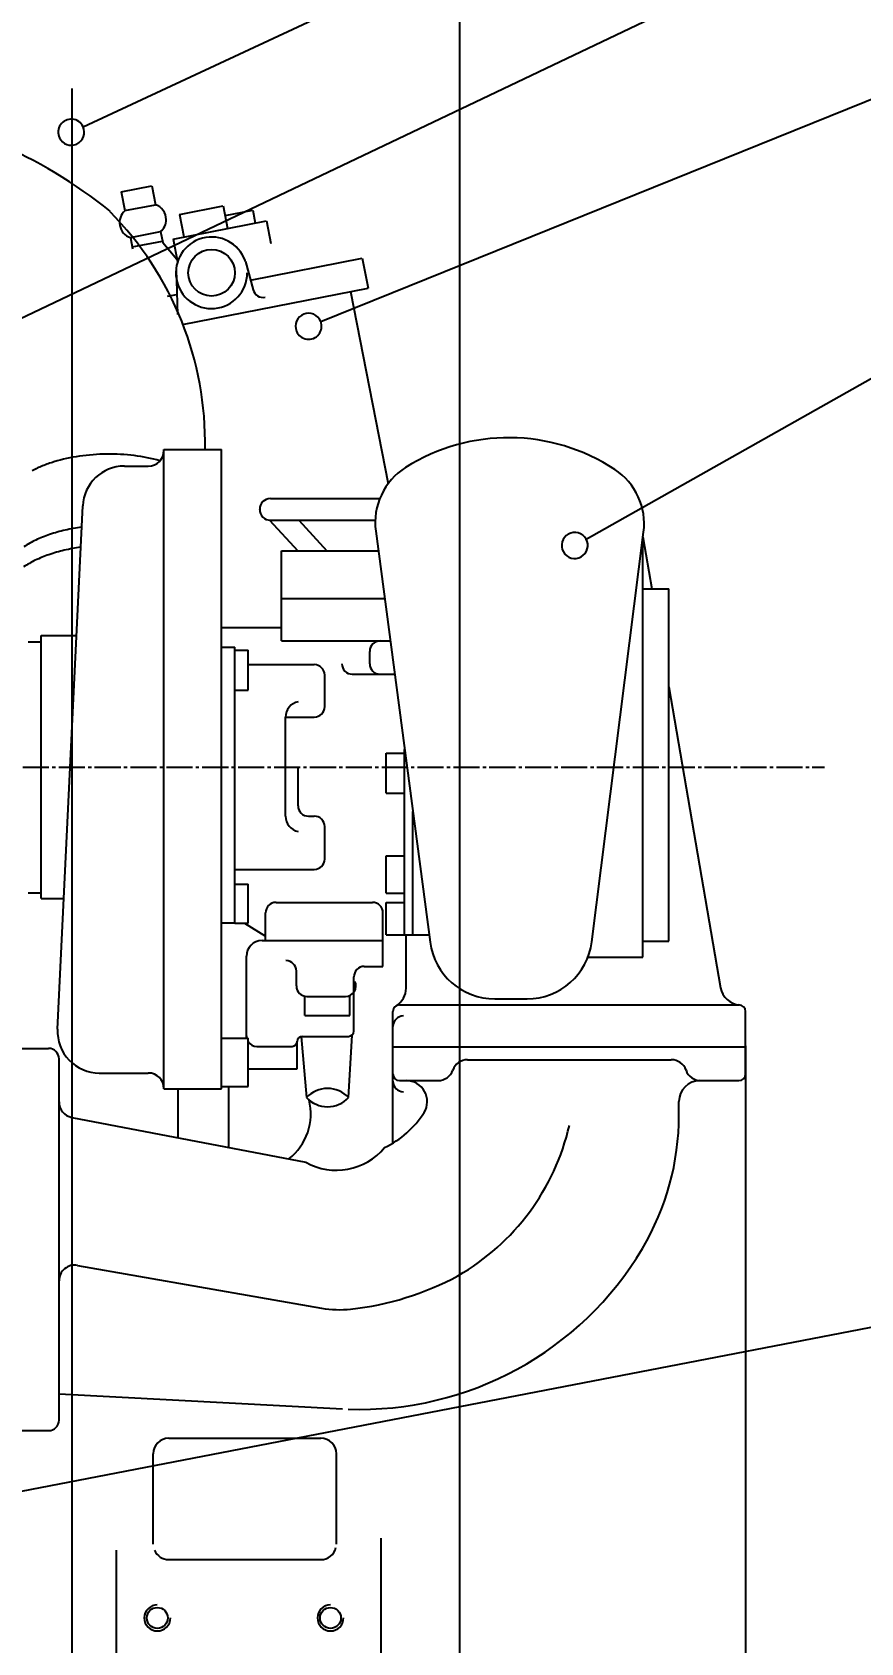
# Model space of a CAD drawing. Extents: x 138 to 6334, y 107 to 3959.
# Drawn here: x 1943 to 2261, y 2917 to 3534 of the extents above; entities that cross this region are included whole.
import ezdxf

# ---------------------------------------------------------------- set-up
doc = ezdxf.new("R2010")
doc.units = 0
doc.linetypes.add('GEN7', pattern=[13.75, 10, -1.25, 1.25, -1.25])
doc.layers.get('0').update_dxf_attribs({"linetype": 'CONTINUOUS'})
doc.layers.get('DEFPOINTS').update_dxf_attribs({"linetype": 'CONTINUOUS'})
for name, color, linetype in [('5', 3, 'CONTINUOUS'), ('LV-0', 7, 'CONTINUOUS'), ('LV-4', 3, 'CONTINUOUS'), ('LV-7', 4, 'GEN7')]:
    doc.layers.add(name, color=color, linetype=linetype)
doc.styles.get("Standard").update_dxf_attribs({"font": 'geniso.shx'})
doc.dimstyles.new('GEN-ISO', dxfattribs={"dimscale": 5, "dimtxt": 3.5, "dimasz": 4, "dimexe": 1, "dimexo": 0, "dimgap": 0.6, "dimtad": 1, "dimtxsty": 'STANDARD', "dimcen": 0, "dimclrd": 256, "dimclre": 256, "dimclrt": 2, "dimazin": 3, "dimtp": 0.1, "dimtm": 0.1, "dimtfac": 0.71, "dimtdec": 3, "dimtmove": 0, "dimatfit": 3, "dimtzin": 0})

# ---------------------------------------------------------------- blocks, each defined once
blk = doc.blocks.new('*D62')
at = {"linetype": 'BYBLOCK'}
for p, q in [((1788.674592, 3372.72642), (1788.674592, 3565.541225)), ((2107.174592, 2943.70079), (2107.174592, 3565.541225)), ((2087.174592, 3560.541225), (1808.674592, 3560.541225))]:
    blk.add_line(p, q, dxfattribs=at)
for points in [[(1808.674592, 3563.874558), (1808.674592, 3557.207892), (1788.674592, 3560.541225)], [(2087.174592, 3563.874558), (2087.174592, 3557.207892), (2107.174592, 3560.541225)]]:
    blk.add_solid(points, dxfattribs=at)
at = {"layer": 'DEFPOINTS', "color": 0, "linetype": 'BYBLOCK'}
for p in [(1788.674592, 3560.541225), (1788.674592, 3372.72642), (2107.174592, 2943.70079)]:
    blk.add_point(p, dxfattribs=at)
at = {"color": 2, "linetype": 'BYBLOCK', "insert": (1947.924592, 3572.291225), "char_height": 17.5, "attachment_point": 5}
blk.add_mtext('318.5', dxfattribs=at)
blk = doc.blocks.new('*D82')
at = {"linetype": 'BYBLOCK'}
for p, q in [((1095.531592, 3104.901754), (1095.531592, 2052.955295)), ((2107.174592, 2135.643074), (2107.174592, 2052.955295)), ((1115.531592, 2057.955295), (2087.174592, 2057.955295))]:
    blk.add_line(p, q, dxfattribs=at)
for points in [[(1115.531592, 2061.288628), (1115.531592, 2054.621962), (1095.531592, 2057.955295)], [(2087.174592, 2061.288628), (2087.174592, 2054.621962), (2107.174592, 2057.955295)]]:
    blk.add_solid(points, dxfattribs=at)
at = {"layer": 'DEFPOINTS', "color": 0, "linetype": 'BYBLOCK'}
for p in [(1095.531592, 3104.901754), (2107.174592, 2135.643074), (2107.174592, 2057.955295)]:
    blk.add_point(p, dxfattribs=at)
at = {"color": 2, "linetype": 'BYBLOCK', "insert": (1602.788338, 2069.707017), "char_height": 17.5, "attachment_point": 5}
blk.add_mtext('1012', dxfattribs=at)
blk = doc.blocks.new('*D83')
at = {"linetype": 'BYBLOCK'}
for p, q in [((2216.674592, 3145.670558), (2216.674592, 1806.639498)), ((574.674592, 2750.817239), (574.674592, 1806.639498)), ((594.674592, 1811.639498), (2196.674592, 1811.639498))]:
    blk.add_line(p, q, dxfattribs=at)
for points in [[(594.674592, 1814.972832), (594.674592, 1808.306165), (574.674592, 1811.639498)], [(2196.674592, 1814.972832), (2196.674592, 1808.306165), (2216.674592, 1811.639498)]]:
    blk.add_solid(points, dxfattribs=at)
at = {"layer": 'DEFPOINTS', "color": 0, "linetype": 'BYBLOCK'}
for p in [(2216.674592, 3145.670558), (574.674592, 2750.817239), (2216.674592, 1811.639498)]:
    blk.add_point(p, dxfattribs=at)
at = {"color": 2, "linetype": 'BYBLOCK', "insert": (1489.046699, 1823.391221), "char_height": 17.5, "attachment_point": 5}
blk.add_mtext('ca.1642', dxfattribs=at)
blk = doc.blocks.new('*D89')
at = {"linetype": 'BYBLOCK'}
for p, q in [((835.674592, 3311.099528), (835.674592, 3817.001075)), ((2107.174592, 2765.499794), (2107.174592, 3817.001075)), ((2087.174592, 3812.001075), (855.674592, 3812.001075))]:
    blk.add_line(p, q, dxfattribs=at)
for points in [[(855.674592, 3815.334408), (855.674592, 3808.667741), (835.674592, 3812.001075)], [(2087.174592, 3815.334408), (2087.174592, 3808.667741), (2107.174592, 3812.001075)]]:
    blk.add_solid(points, dxfattribs=at)
at = {"layer": 'DEFPOINTS', "color": 0, "linetype": 'BYBLOCK'}
for p in [(835.674592, 3812.001075), (835.674592, 3311.099528), (2107.174592, 2765.499794)]:
    blk.add_point(p, dxfattribs=at)
at = {"color": 2, "linetype": 'BYBLOCK', "insert": (1475.012775, 3823.751075), "char_height": 17.5, "attachment_point": 5}
blk.add_mtext('1271.5', dxfattribs=at)
blk = doc.blocks.new('*D90')
at = {"linetype": 'BYBLOCK'}
for p, q in [((939.674592, 2941.820995), (939.674592, 3764.379431)), ((959.674592, 3759.379431), (2087.174592, 3759.379431)), ((2107.174592, 3746.13845), (2107.174592, 3764.379431))]:
    blk.add_line(p, q, dxfattribs=at)
for points in [[(959.674592, 3762.712764), (959.674592, 3756.046097), (939.674592, 3759.379431)], [(2087.174592, 3762.712764), (2087.174592, 3756.046097), (2107.174592, 3759.379431)]]:
    blk.add_solid(points, dxfattribs=at)
at = {"layer": 'DEFPOINTS', "color": 0, "linetype": 'BYBLOCK'}
for p in [(2107.174592, 3759.379431), (2107.174592, 3746.13845), (939.674592, 2941.820995)]:
    blk.add_point(p, dxfattribs=at)
at = {"color": 2, "linetype": 'BYBLOCK', "insert": (1527.665839, 3771.129431), "char_height": 17.5, "attachment_point": 5}
blk.add_mtext('1167.5', dxfattribs=at)
blk = doc.blocks.new('*D91')
at = {"linetype": 'BYBLOCK'}
for p, q in [((985.674592, 3501.649902), (985.674592, 3716.400839)), ((2107.174592, 3679.981661), (2107.174592, 3716.400839)), ((2087.174592, 3711.400839), (1005.674592, 3711.400839))]:
    blk.add_line(p, q, dxfattribs=at)
for points in [[(1005.674592, 3714.734173), (1005.674592, 3708.067506), (985.674592, 3711.400839)], [(2087.174592, 3714.734173), (2087.174592, 3708.067506), (2107.174592, 3711.400839)]]:
    blk.add_solid(points, dxfattribs=at)
at = {"layer": 'DEFPOINTS', "color": 0, "linetype": 'BYBLOCK'}
for p in [(985.674592, 3711.400839), (2107.174592, 3679.981661), (985.674592, 3501.649902)]:
    blk.add_point(p, dxfattribs=at)
at = {"color": 2, "linetype": 'BYBLOCK', "insert": (1546.249344, 3723.150839), "char_height": 17.5, "attachment_point": 5}
blk.add_mtext('1121.5', dxfattribs=at)

msp = doc.modelspace()

# ---------------------------------------------------------------- linework, layer by layer
at = {"layer": '5'}
for points in [[(1962.82788, 3497.946821, 1), (1953.763661, 3493.723087, 1), (1962.82788, 3497.946821), (2632.203575, 3809.861713), (2712.72326, 3809.861713)], [(1838.777594, 3376.782075, 1), (1829.749719, 3372.481206, 1), (1838.777594, 3376.782075), (2632.203575, 3754.769328), (2722.810619, 3754.769328)], [(2053.888549, 3423.333167, 1), (2044.61667, 3419.587202, 1), (2053.888549, 3423.333167), (2632.203575, 3656.980254), (2724.312095, 3656.980254)], [(2155.58945, 3339.900927, 1), (2146.879777, 3334.987518, 1), (2155.58945, 3339.900927), (2632.203575, 3608.774426), (2719.312095, 3608.774426)], [(1804.058133, 2948.962152, 1), (1794.23919, 2947.067857, 1), (1804.058133, 2948.962152), (2632.839904, 3108.852835), (2720.764584, 3108.852835)]]:
    msp.add_lwpolyline(points, format="xyb", dxfattribs=at)
at = {"layer": 'LV-0'}
for p, q in [((1977.460592, 3472.966743), (1989.123592, 3475.240743)), ((1977.460592, 3472.966743), (1978.863592, 3465.776743)), ((1989.123592, 3475.240743), (1990.525592, 3468.050743)), ((1978.863592, 3465.776743), (1990.525592, 3468.050743)), ((1999.809592, 3464.298743), (2016.522592, 3467.557743)), ((1999.809592, 3464.298743), (2001.488592, 3455.685743)), ((2016.522592, 3467.557743), (2018.201592, 3458.944743)), ((2017.244592, 3463.852743), (2027.832592, 3465.916743)), ((2027.832592, 3465.916743), (2028.789592, 3461.009743)), ((1980.983592, 3455.471743), (1992.539592, 3457.725743)), ((1992.539592, 3457.725743), (1993.346592, 3453.588743)), ((1997.317592, 3454.871743), (2033.085592, 3461.847743)), ((2033.085592, 3461.847743), (2034.773592, 3453.193743)), ((1980.983592, 3455.471743), (1981.828592, 3451.138743)), ((1981.689592, 3451.850743), (1993.245592, 3454.104743)), ((1993.346592, 3453.588743), (1998.810592, 3447.212743)), ((1997.317592, 3454.871743), (1999.021592, 3446.132743)), ((2025.045592, 3446.287743), (2027.967592, 3435.448743)), ((2026.972592, 3439.138743), (2069.783592, 3447.487743)), ((2069.783592, 3447.487743), (2072.018592, 3436.029743)), ((1998.489592, 3443.345743), (1999.048592, 3426.021743)), ((1995.139592, 3432.929743), (1998.802592, 3433.644743)), ((2000.992592, 3422.178743), (2072.018592, 3436.029743)), ((2065.316592, 3434.722743), (2079.682592, 3361.055743)), ((1993.835592, 3374.251743), (2015.854592, 3374.251743)), ((1993.835592, 3129.172743), (1993.835592, 3374.251743)), ((2015.854592, 3129.172743), (2015.854592, 3374.251743)), ((1978.670592, 3367.869743), (1987.835592, 3367.869743)), ((1953.055592, 3152.003743), (1962.688592, 3352.636743)), ((2034.632592, 3355.423743), (2076.545592, 3355.423743)), ((2030.532592, 3351.226743), (2030.532592, 3351.323743)), ((2034.324592, 3347.137743), (2045.158592, 3335.318743)), ((2034.632592, 3347.126743), (2074.789592, 3347.126743)), ((2045.451592, 3347.126743), (2056.274592, 3335.318743)), ((2074.987592, 3342.896743), (2095.823592, 3185.380743)), ((2157.760592, 3185.518743), (2177.643592, 3342.539743)), ((2177.358592, 3340.784743), (2180.796592, 3320.829743)), ((2038.829592, 3300.854743), (2038.829592, 3335.318743)), ((2038.829592, 3335.318743), (2075.989592, 3335.318743)), ((2177.274592, 3179.613743), (2177.274592, 3339.490743)), ((2038.829592, 3317.129743), (2078.395592, 3317.129743)), ((2177.274592, 3320.829743), (2187.274592, 3320.829743)), ((2187.274592, 3185.829743), (2187.274592, 3320.829743)), ((1946.819592, 3302.929743), (1960.302592, 3302.929743)), ((1946.819592, 3202.110743), (1946.819592, 3302.929743)), ((2015.854592, 3305.960743), (2038.829592, 3305.960743)), ((1941.819592, 3300.510743), (1946.819592, 3300.510743)), ((2015.854592, 3298.462743), (2020.959592, 3298.462743)), ((2020.959592, 3192.835743), (2020.959592, 3298.462743)), ((2020.959592, 3297.344743), (2026.065592, 3297.344743)), ((2026.065592, 3282.027743), (2026.065592, 3297.344743)), ((2038.829592, 3300.854743), (2080.548592, 3300.854743)), ((2072.655592, 3292.090743), (2072.655592, 3296.854743)), ((2026.065592, 3291.760743), (2051.423592, 3291.760743)), ((2055.423592, 3275.656743), (2055.423592, 3287.760743)), ((2065.997592, 3288.090743), (2082.237592, 3288.090743)), ((2020.959592, 3282.027743), (2026.065592, 3282.027743)), ((2187.274592, 3283.230743), (2207.139592, 3167.936743)), ((2040.425592, 3233.682743), (2040.425592, 3271.656743)), ((2040.425592, 3271.656743), (2051.423592, 3271.656743)), ((2079.038592, 3242.456743), (2079.038592, 3257.774743)), ((2079.038592, 3257.774743), (2086.058592, 3257.774743)), ((2086.058592, 3188.229743), (2086.058592, 3259.198743)), ((2045.212592, 3237.682743), (2045.212592, 3252.510743)), ((2079.038592, 3242.456743), (2086.058592, 3242.456743)), ((2089.198592, 3188.229743), (2089.198592, 3235.461743)), ((2049.212592, 3233.682743), (2051.423592, 3233.682743)), ((2055.423592, 3217.258743), (2055.423592, 3229.682743)), ((2079.038592, 3204.163743), (2079.038592, 3218.523743)), ((2079.038592, 3218.523743), (2086.058592, 3218.523743)), ((2020.959592, 3213.258743), (2051.423592, 3213.258743)), ((1941.819592, 3204.323743), (1946.819592, 3204.323743)), ((2020.959592, 3207.673743), (2026.065592, 3207.673743)), ((2026.065592, 3192.675743), (2026.065592, 3207.673743)), ((2079.038592, 3204.163743), (2086.058592, 3204.163743)), ((1946.819592, 3202.110743), (1955.461592, 3202.110743)), ((2036.766592, 3200.653743), (2073.761592, 3200.653743)), ((2079.038592, 3200.653743), (2086.058592, 3200.653743)), ((2079.038592, 3188.207743), (2079.038592, 3200.653743)), ((2015.854592, 3192.835743), (2020.959592, 3192.835743)), ((2020.959592, 3192.675743), (2026.065592, 3192.675743)), ((2024.735592, 3192.675743), (2032.766592, 3187.690743)), ((2032.766592, 3185.973743), (2032.766592, 3196.653743)), ((2077.761592, 3176.081743), (2077.761592, 3196.653743)), ((2031.426592, 3185.973743), (2077.761592, 3185.973743)), ((2079.038592, 3188.207743), (2086.591592, 3188.207743)), ((2085.369592, 3188.229743), (2095.446592, 3188.229743)), ((2086.591592, 3167.773743), (2086.591592, 3188.229743)), ((2177.274592, 3185.829743), (2187.274592, 3185.829743)), ((2025.426592, 3148.637743), (2025.426592, 3179.973743)), ((2156.264592, 3179.613743), (2177.274592, 3179.613743)), ((2044.573592, 3168.593743), (2044.573592, 3174.315743)), ((2070.592592, 3176.081743), (2077.761592, 3176.081743)), ((2066.592592, 3151.275743), (2066.592592, 3172.081743)), ((2047.764592, 3157.253743), (2047.764592, 3164.593743)), ((2048.573592, 3164.593743), (2063.393592, 3164.593743)), ((2064.997592, 3157.253743), (2064.997592, 3164.593743)), ((2084.091592, 3161.329743), (2214.174592, 3161.329743)), ((2120.607592, 3163.659743), (2132.958592, 3163.659743)), ((2047.764592, 3157.253743), (2064.997592, 3157.253743)), ((2081.591592, 3134.829743), (2081.591592, 3158.829743)), ((2216.674592, 3134.829743), (2216.674592, 3158.829743)), ((2216.674592, 3134.829743), (2216.674592, 3158.829743)), ((2015.854592, 3148.637743), (2026.065592, 3148.637743)), ((2026.065592, 3130.129743), (2026.065592, 3148.637743)), ((2046.398592, 3149.213743), (2048.403592, 3125.820743)), ((2046.892592, 3149.275743), (2064.592592, 3149.275743)), ((2064.603592, 3125.820743), (2065.954592, 3149.754743)), ((2081.591592, 3108.406743), (2081.591592, 3153.094743)), ((1931.782592, 3144.649743), (1949.626592, 3144.649743)), ((2029.426592, 3145.446743), (2042.892592, 3145.446743)), ((2044.892592, 3136.830743), (2044.892592, 3147.446743)), ((2081.591592, 3145.329743), (2216.674592, 3145.329743)), ((1953.626592, 3002.176743), (1953.626592, 3140.649743)), ((2026.065592, 3136.830743), (2044.892592, 3136.830743)), ((2110.138592, 3140.329743), (2188.210592, 3140.329743)), ((1969.037592, 3135.235743), (1987.835592, 3135.235743)), ((2015.854592, 3130.129743), (2026.065592, 3130.129743)), ((2018.725592, 3106.702743), (2018.725592, 3130.129743)), ((2084.091592, 3132.329743), (2098.824592, 3132.329743)), ((2199.524592, 3132.329743), (2214.174592, 3132.329743)), ((1993.835592, 3129.172743), (2015.854592, 3129.172743)), ((1999.259592, 3110.433743), (1999.259592, 3129.172743)), ((2191.174592, 3119.045743), (2191.174592, 3124.329743)), ((1958.497592, 3118.247743), (2048.217592, 3101.048743)), ((1960.661592, 3061.516743), (2054.218592, 3045.129743)), ((1953.626592, 3012.218743), (2062.202592, 3006.503743)), ((1958.674592, 2758.329743), (1958.674592, 3011.952743)), ((2107.174592, 2772.260743), (2107.174592, 3012.307743)), ((1927.310592, 2998.176743), (1949.626592, 2998.176743)), ((1995.686592, 2995.303743), (2053.891592, 2995.303743)), ((1989.686592, 2954.712743), (1989.686592, 2989.303743)), ((2059.891592, 2954.712743), (2059.891592, 2989.303743)), ((2077.123592, 2908.643743), (2077.123592, 2956.969743)), ((1975.645592, 2903.335743), (1975.645592, 2952.383743)), ((1995.686592, 2948.712743), (2053.891592, 2948.712743))]:
    msp.add_line(p, q, dxfattribs=at)
for centre, radius in [((2012.064592, 3441.945743), 8.932), ((1991.281592, 2926.374743), 4), ((2057.657592, 2926.374743), 4)]:
    msp.add_circle(centre, radius, dxfattribs=at)
for centre, radius, start, end in [((1854.718592, 3317.830743), 189.383, 51.265, 82.305), ((1883.935592, 3376.808743), 125.669, 358.834, 44.728), ((1982.795592, 3461.191743), 6, 129.939, 252.42), ((1988.684592, 3462.340743), 6, 0, 72.132), ((1988.684592, 3462.340743), 6, 309.65, 0), ((2012.064592, 3441.945743), 13.698, 19.901, 0), ((2021.183592, 3445.246743), 4, 15.086, 19.901), ((2002.487592, 3443.474743), 4, 170.927, 181.849), ((2031.829592, 3436.489743), 4, 195.086, 281.035), ((2125.923592, 3304.774743), 73.968, 56.652, 122.28), ((1970.813932, 3306.618451), 65.689809, 98.230027, 106.934797), ((1972.699067, 3295.014744), 77.444136, 90.592229, 98.381454), ((1972.898627, 3294.687233), 77.77394, 82.947517, 90.736743), ((1974.271944, 3304.031951), 68.331649, 74.652385, 83.128294), ((1987.835592, 3373.869743), 6, 270, 0), ((1963.583673, 3327.490949), 43.575051, 111.941273, 117.669657), ((1967.095703, 3318.958822), 52.801511, 106.975542, 112.016757), ((1978.670592, 3351.869743), 16, 90, 177.251), ((2099.771592, 3346.174743), 25, 122.28, 187.535), ((2152.841592, 3345.679743), 25, 352.783, 56.652), ((2034.632592, 3351.323743), 4.1, 90, 180), ((2034.632592, 3351.226743), 4.1, 180, 270), ((1965.735059, 3294.905786), 49.308425, 108.592749, 115.237197), ((1969.600192, 3283.369706), 61.474781, 102.850618, 108.579002), ((1971.594116, 3274.698468), 70.372303, 97.592884, 102.863167), ((1960.602029, 3305.803092), 37.262709, 115.242061, 123.260197), ((1965.545286, 3287.716046), 48.803084, 108.853502, 115.497951), ((1969.428129, 3276.294293), 60.866778, 103.109668, 108.838052), ((1971.473892, 3267.684616), 69.716089, 97.87196, 103.142242), ((1960.420358, 3298.47737), 36.883734, 115.50845, 123.526586), ((2076.655592, 3296.854743), 4, 90, 180), ((2051.423592, 3287.760743), 4, 0, 90), ((2065.997592, 3292.090743), 4, 180, 270), ((2076.655592, 3292.090743), 4, 180, 270), ((2046.425592, 3271.656743), 6, 101.667, 180), ((2051.423592, 3275.656743), 4, 270, 0), ((2049.212592, 3237.682743), 4, 180, 270), ((2046.425592, 3233.682743), 6, 180, 258.333), ((2051.423592, 3229.682743), 4, 0, 90), ((2051.423592, 3217.258743), 4, 270, 0), ((2036.766592, 3196.653743), 4, 90, 180), ((2073.761592, 3196.653743), 4, 0, 90), ((2031.426592, 3179.973743), 6, 90, 180), ((2120.607592, 3188.659743), 25, 187.535, 270), ((2132.958592, 3188.659743), 25, 270, 352.783), ((2040.573592, 3174.315743), 4, 0, 90), ((2070.592592, 3172.081743), 4, 90, 180), ((2048.573592, 3168.593743), 4, 180, 270), ((2063.393592, 3168.593743), 4, 270, 25.85), ((2078.591592, 3167.773743), 8, 301.588, 0), ((2215.023592, 3169.295743), 8, 189.776, 265.365), ((2084.091592, 3158.829743), 2.5, 90, 180), ((2214.174592, 3158.829743), 2.5, 0, 90), ((2085.591592, 3153.094743), 4, 90, 180), ((1969.037592, 3151.235743), 16, 177.251, 270), ((2029.426592, 3149.446743), 4, 180, 191.667), ((2046.892592, 3147.275743), 2, 90, 180), ((2064.592592, 3151.275743), 2, 270, 0), ((1949.626592, 3140.649743), 4, 0, 90), ((2029.426592, 3149.446743), 4, 212.813, 270), ((2042.892592, 3147.446743), 2, 270, 0), ((2098.824592, 3138.329743), 6, 270, 340.529), ((2110.138592, 3134.329743), 6, 90, 160.529), ((2188.210592, 3134.329743), 6, 19.471, 90), ((2199.524592, 3138.329743), 6, 199.471, 270), ((1987.835592, 3129.235743), 6, 0, 90), ((2084.091592, 3134.829743), 2.5, 180, 270), ((2085.591592, 3132.055743), 4, 180, 270), ((2086.712592, 3124.329743), 8, 327.821, 90), ((2199.174592, 3124.329743), 8, 90, 180), ((2214.174592, 3134.829743), 2.5, 270, 0), ((1959.626592, 3124.140743), 6, 180, 259.148), ((2028.236592, 3119.519743), 21.856, 308.01, 14.139), ((2056.503592, 3133.436743), 11.118, 223.234, 316.766), ((2056.503592, 3118.217743), 11.109, 43.187, 136.813), ((2063.020592, 3139.236743), 35.992, 295.255, 327.821), ((2091.174592, 3119.045743), 100, 329.273, 0), ((2061.947592, 3135.170743), 89.505, 299.839, 347.095), ((2059.924592, 3121.912743), 23.924, 240.703, 320.47), ((2068.824592, 3132.329743), 126, 268, 329.273), ((1959.626592, 3055.606743), 6, 80.065, 180), ((2053.560592, 3155.299743), 111.173, 276.097, 298.427), ((2053.560592, 3155.299743), 111.173, 276.097, 298.427), ((2061.119592, 3084.529743), 40, 260.065, 276.097), ((1949.626592, 3002.176743), 4, 270, 0), ((1995.686592, 2989.303743), 6, 90, 180), ((2053.891592, 2989.303743), 6, 0, 90), ((1995.686592, 2954.712743), 6, 202.84, 270), ((2053.891592, 2954.712743), 6, 270, 347.253)]:
    msp.add_arc(centre, radius, start, end, dxfattribs=at)
at = {"layer": 'LV-4'}
msp.add_line((1958.674592, 3004.309743), (1958.674592, 3512.569743), dxfattribs=at)
for centre, start, end in [((1991.281592, 2926.374743), 90, 270), ((1991.281592, 2926.374743), 270, 0), ((2057.657592, 2926.374743), 90, 270), ((2057.657592, 2926.374743), 270, 0)]:
    msp.add_arc(centre, 5, start, end, dxfattribs=at)
at = {"layer": 'LV-7'}
msp.add_line((1857.254592, 3252.510743), (2246.892592, 3252.510743), dxfattribs=at)

# ---------------------------------------------------------------- dimensions: what is measured, and where the dimension line sits
at = {"layer": '5'}
for base, p1, p2, override, picture, middle in [((835.674592, 3812.001075), (2107.174592, 2765.499794), (835.674592, 3311.099528), {"dimdec": 2, "dimpost": '<>'}, '*D89', (1475.012775, 3812.001075)), ((2107.174592, 3759.379431), (939.674592, 2941.820995), (2107.174592, 3746.13845), {"dimdec": 2, "dimpost": '<>'}, '*D90', (1527.665839, 3759.379431)), ((985.674592, 3711.400839), (2107.174592, 3679.981661), (985.674592, 3501.649902), {"dimdec": 2, "dimpost": '<>'}, '*D91', (1546.249344, 3711.400839)), ((1788.674592, 3560.541225), (2107.174592, 2943.70079), (1788.674592, 3372.72642), {"dimpost": '<>'}, '*D62', (1947.924592, 3560.541225)), ((2107.174592, 2057.955295), (1095.531592, 3104.901754), (2107.174592, 2135.643074), {"dimdec": 0, "dimpost": '<>'}, '*D82', (1602.788338, 2057.955295))]:
    dim = msp.add_linear_dim(base=base, p1=p1, p2=p2, dimstyle='GEN-ISO', override=override, dxfattribs=at)
    dim.commit()
    dim.dimension.update_dxf_attribs({"geometry": picture, "text_midpoint": middle, "dimtype": 160})
dim = msp.add_linear_dim(base=(2216.674592, 1811.639498), p1=(574.674592, 2750.817239), p2=(2216.674592, 3145.670558), text='ca.<>', dimstyle='GEN-ISO', override={"dimdec": 0, "dimpost": '<>'}, dxfattribs=at)
dim.commit()
dim.dimension.update_dxf_attribs({"geometry": '*D83', "text_midpoint": (1489.046699, 1811.639498), "dimtype": 160})

doc.saveas('drawing.dxf')
